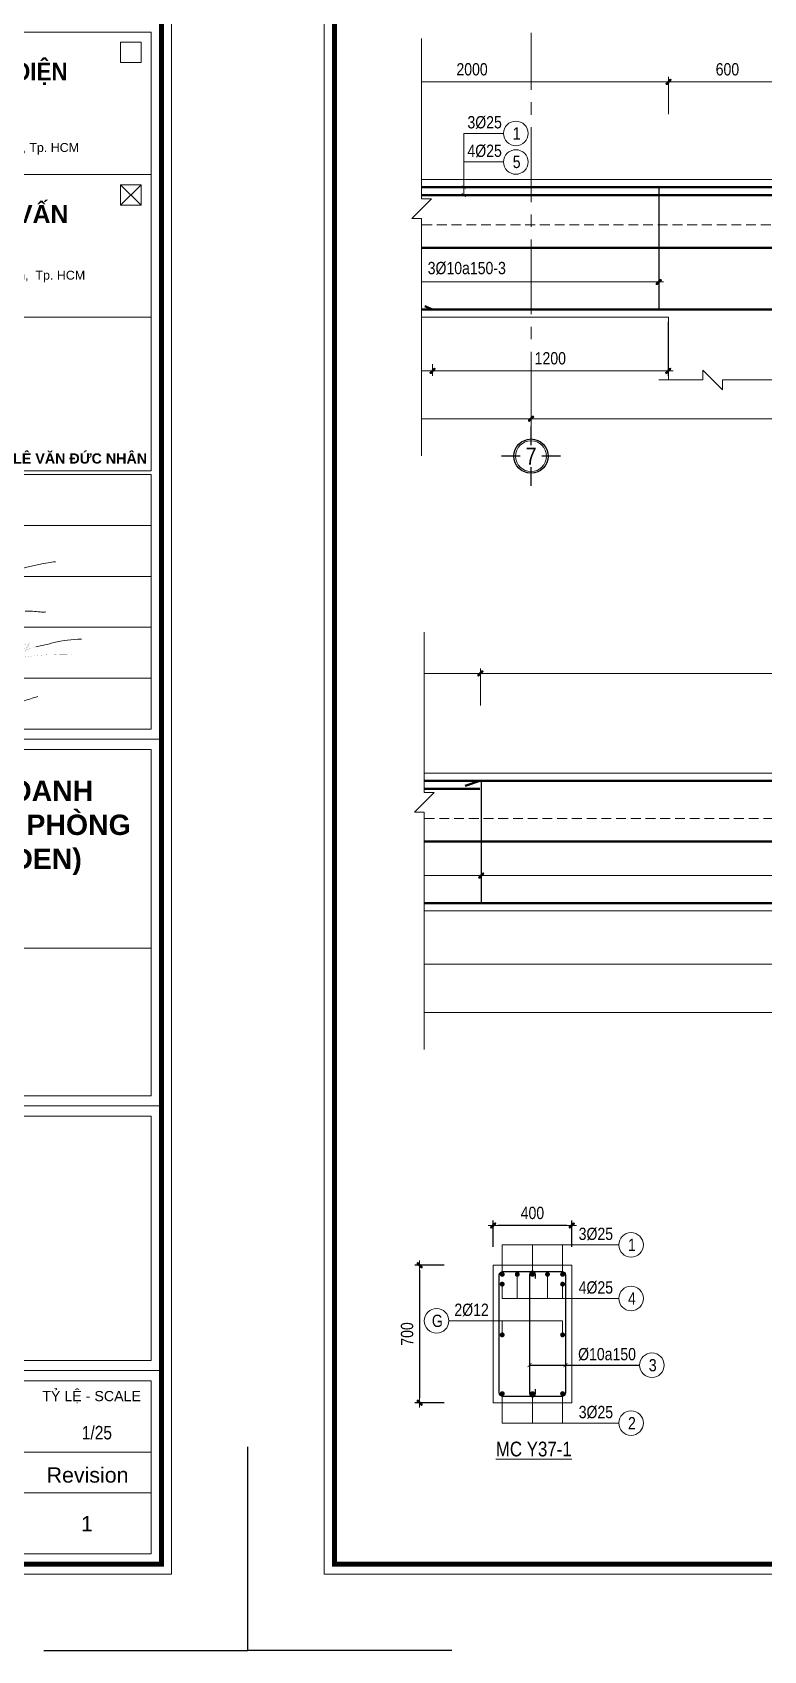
# Model space of a CAD drawing. Header units: millimetres. Extents: x 397144 to 8960116, y 345581 to 674207.
# Drawn here: x 5170583 to 5174307, y 648502 to 656742 of the extents above; entities that cross this region are included whole.
import ezdxf
from ezdxf.enums import TextEntityAlignment as Align
from ezdxf.xclip import XClip

# ---------------------------------------------------------------- set-up
doc = ezdxf.new("R2010")
doc.units = ezdxf.units.MM
doc.header["$XCLIPFRAME"] = 0
doc.header["$PDSIZE"] = -10
for name, pattern in [('CENTER', [2, 1.25, -0.25, 0.25, -0.25]), ('CENTER2', [28.575, 19.05, -3.175, 3.175, -3.175]), ('HIDDEN', [0.375, 0.25, -0.125])]:
    doc.linetypes.add(name, pattern=pattern)
doc.layers.get('0').update_dxf_attribs({"linetype": 'CONTINUOUS'})
doc.layers.get('Defpoints').update_dxf_attribs({"color": 12, "linetype": 'CONTINUOUS'})
for name, color, linetype, lineweight in [('2', 2, 'CONTINUOUS', 20), ('CDAI', 8, 'CONTINUOUS', 30), ('CHG_XX_Khung ten$0$TEXT', 7, 'CONTINUOUS', 15), ('CHUNHO', 7, 'CENTER', 13), ('CTHEP', 2, 'CONTINUOUS', 50), ('DBAO', 3, 'CONTINUOUS', 20), ('DGIONG', 4, 'CONTINUOUS', 13), ('KTH', 150, 'CONTINUOUS', 5), ('Net khuat', 8, 'HIDDEN', 13), ('STICK', 1, 'CONTINUOUS', 9), ('TEXT', 7, 'CONTINUOUS', 15)]:
    doc.layers.add(name, color=color, linetype=linetype, lineweight=lineweight)
doc.layers.add('8', color=8, linetype='CONTINUOUS')
doc.styles.add('CHG_XX_Khung ten$0$A1 BORDER$0$ARIAL', font='arial.ttf')
doc.styles.add('CHG_XX_Khung ten$0$A1 BORDER$0$Arial - Bold', font='arialbd.ttf', dxfattribs={"height": 2.5})
doc.styles.add('CHG_XX_Khung ten$0$arial', font='arial.ttf')
doc.styles.add('CHG_XX_Khung ten$0$Arial - Bold', font='arialbd.ttf')
doc.styles.add('HELVECONDENSE', font='VHELVCN_0.TTF')
doc.styles.add('Star-HelCon', font='VHELVCN_0.TTF')
doc.styles.add('TTP-HelCon', font='VHELVCN_0.TTF')
doc.styles.add('VNI-HELVE-CONDENSE', font='VHELVCN_0.TTF')
doc.dimstyles.new('kc-25', dxfattribs={"dimtxt": 62.5, "dimasz": 20, "dimexe": 20, "dimexo": 50, "dimgap": 25, "dimtad": 3, "dimdec": 0, "dimzin": 0, "dimdsep": 46, "dimtxsty": 'VNI-HELVE-CONDENSE', "dimblk": 'DIM', "dimcen": 2.5, "dimclrd": 256, "dimclre": 154, "dimclrt": 7, "dimaunit": 1, "dimadec": 0, "dimazin": 0, "dimtfac": 1, "dimtdec": 0, "dimtix": 1, "dimtmove": 0, "dimatfit": 3, "dimldrblk": 'DOT', "dimfxl": 1, "dimtolj": 1, "dimtzin": 0, "dimarcsym": 0})
doc.dimstyles.new('TTP-25', dxfattribs={"dimscale": 25, "dimtxt": 2.5, "dimasz": 1, "dimexe": 1, "dimexo": 1, "dimgap": 0.09, "dimtad": 0, "dimdec": 4, "dimrnd": 5, "dimzin": 9, "dimdsep": 46, "dimtxsty": 'TTP-HelCon', "dimblk": 'Stick1', "dimcen": 0.09, "dimdle": 1.5, "dimclrd": 256, "dimclre": 256, "dimclrt": 7, "dimadec": 0, "dimazin": 0, "dimtfac": 1, "dimtdec": 4, "dimtmove": 0, "dimatfit": 3, "dimldrblk": '_ArchTick1', "dimfxl": 1, "dimtvp": 1, "dimtolj": 1, "dimtzin": 0, "dimarcsym": 0})

# ---------------------------------------------------------------- blocks, each defined once
blk = doc.blocks.new('Stick1')
at = {"layer": 'STICK'}
h = blk.add_hatch(color=256, dxfattribs=at)
edge = h.paths.add_edge_path()
edge.add_line((0.3, 0.5), (-0.5, -0.3))
edge.add_arc((-0.4, -0.4), 0.141, 135, 315)
edge.add_line((-0.3, -0.5), (0.5, 0.3))
edge.add_arc((0.4, 0.4), 0.141, 315, 495)
blk.add_line((1, 0), (-1, 0), dxfattribs=at)
blk.add_lwpolyline([(0.3, 0.5), (-0.5, -0.3, 1), (-0.3, -0.5), (0.5, 0.3, 1), (0.3, 0.5, 1)], format="xyb", dxfattribs=at)
blk = doc.blocks.new('*D938')
at = {"layer": 'Defpoints', "color": 0, "ltscale": 500, "transparency": 16777216}
for p in [(5172929.7, 650666.6), (5172929.7, 650533.3), (5173329.7, 650533.3)]:
    blk.add_point(p, dxfattribs=at)
at = {"layer": 'KTH', "lineweight": -2, "ltscale": 500, "transparency": 16777216}
for p, q in [((5172929.7, 650558.3), (5172929.7, 650691.6)), ((5173329.7, 650558.3), (5173329.7, 650691.6)), ((5173304.7, 650666.6), (5172954.7, 650666.6))]:
    blk.add_line(p, q, dxfattribs=at)
at = {"layer": 'KTH', "lineweight": -2, "ltscale": 500, "transparency": 16777216, "xscale": 25, "yscale": 25, "zscale": 25, "rotation": 180}
blk.add_blockref('Stick1', (5172929.7, 650666.6), dxfattribs=at)
at = {"layer": 'KTH', "lineweight": -2, "ltscale": 500, "transparency": 16777216, "xscale": 25, "yscale": 25, "zscale": 25}
blk.add_blockref('Stick1', (5173329.7, 650666.6), dxfattribs=at)
at = {"layer": 'KTH', "color": 7, "ltscale": 500, "transparency": 16777216, "insert": (5173129.7, 650730.4), "char_height": 62.5, "attachment_point": 5, "style": 'TTP-HelCon'}
blk.add_mtext('\\A1;400', dxfattribs=at)
blk = doc.blocks.new('_ArchTick1')
at = {"color": 0, "const_width": 3.81}
blk.add_lwpolyline([(-12.7, -12.7), (12.7, 12.7)], dxfattribs=at)
blk = doc.blocks.new('*D939')
at = {"layer": 'Defpoints', "color": 0, "ltscale": 500, "transparency": 16777216}
for p in [(5172705.2, 650464.3), (5172555.4, 649764.3), (5172705.2, 649764.3)]:
    blk.add_point(p, dxfattribs=at)
at = {"layer": 'KTH', "lineweight": -2, "ltscale": 500, "transparency": 16777216}
for p, q in [((5172680.2, 650464.3), (5172530.4, 650464.3)), ((5172555.4, 650439.3), (5172555.4, 649789.3)), ((5172680.2, 649764.3), (5172530.4, 649764.3))]:
    blk.add_line(p, q, dxfattribs=at)
at = {"layer": 'KTH', "lineweight": -2, "ltscale": 500, "transparency": 16777216, "xscale": 25, "yscale": 25, "zscale": 25}
for p, rotation in [((5172555.4, 650464.3), 90), ((5172555.4, 649764.3), 270)]:
    blk.add_blockref('Stick1', p, dxfattribs=dict(at, rotation=rotation))
at = {"layer": 'KTH', "color": 7, "ltscale": 500, "transparency": 16777216, "insert": (5172491.6, 650114.3), "char_height": 62.5, "attachment_point": 5, "rotation": 90, "style": 'TTP-HelCon'}
blk.add_mtext('\\A1;700', dxfattribs=at)
blk = doc.blocks.new('DIM')
h = blk.add_hatch(color=1)
h.paths.add_polyline_path([(0.49, 0.29, 1), (0.29, 0.49), (-0.19, 0), (0.19, 0)])
h.paths.add_polyline_path([(0.19, 0), (-0.19, 0), (-0.49, -0.29, 1), (-0.29, -0.49)])
at = {"color": 9}
for p, q in [((-0.19, 0), (-1.5, 0)), ((0.19, 0), (1.5, 0))]:
    blk.add_line(p, q, dxfattribs=at)
at = {"color": 1}
for p, q in [((-0.49, -0.29), (0.29, 0.49)), ((-0.29, -0.49), (0.49, 0.29)), ((-0.19, 0), (0.19, 0))]:
    blk.add_line(p, q, dxfattribs=at)
blk.add_arc((-0.39, -0.39), 0.138, 135, 315, dxfattribs=at)
blk = doc.blocks.new('CHG_XX_Khung ten')
for p, q in [((816, 283.93), (820, 287.93)), ((820, 283.93), (816, 287.93)), ((687, 179), (824, 179)), ((687, 107), (824, 107)), ((687, 55), (824, 55))]:
    blk.add_line(p, q)
at = {"linetype": 'Continuous'}
blk.add_line((689, 39), (822, 39), dxfattribs=at)
for points in [[(15, 579), (826, 579), (826, 15), (15, 15)], [(816, 311.93), (820, 311.93), (820, 315.93), (816, 315.93)], [(816, 283.93), (820, 283.93), (820, 287.93), (816, 287.93)]]:
    blk.add_lwpolyline(points, close=True)
at = {"color": 4, "linetype": 'Continuous', "const_width": 1}
blk.add_lwpolyline([(17, 577), (824, 577), (824, 17), (17, 17)], close=True, dxfattribs=at)
at = {"linetype": 'Continuous'}
for points in [[(689, 317.93), (822, 317.93), (822, 289.93), (689, 289.93)], [(689, 289.93), (822, 289.93), (822, 261.93), (689, 261.93)], [(689, 177), (822, 177), (822, 138), (689, 138)], [(689, 109), (822, 109), (822, 138), (689, 138)], [(689, 105), (822, 105), (822, 57), (689, 57)], [(689, 53), (822, 53), (822, 31), (689, 31)], [(822, 19), (689, 19), (689, 31), (822, 31)]]:
    blk.add_lwpolyline(points, close=True, dxfattribs=at)
at = {"color": 9, "linetype": 'Continuous'}
for points in [[(689, 261.93), (822, 261.93), (822, 231.73), (689, 231.73)], [(822, 221), (689, 221), (689, 231), (822, 231)], [(822, 211), (689, 211), (689, 221), (822, 221)], [(822, 201), (689, 201), (689, 211), (822, 211)], [(822, 191), (689, 191), (689, 201), (822, 201)], [(822, 181), (689, 181), (689, 191), (822, 191)]]:
    blk.add_lwpolyline(points, close=True, dxfattribs=at)
blk.add_lwpolyline([(822, 211), (689, 211), (822, 211)], dxfattribs=at)
at = {"color": 1}
blk.add_spline([(785.43, 181.21), (786.17, 181.73), (788.31, 183), (790.34, 184), (791.77, 184.64), (795.08, 185.91), (796.87, 186.5), (799.7, 187.42)], degree=3, dxfattribs=at)
at = {"layer": 'CHG_XX_Khung ten$0$TEXT', "color": 1}
blk.add_lwpolyline([(801.29, 204.04, -0.124137), (800.16, 204.02, 0.028888), (797.25, 204.19, 0.026156)], format="xyb", dxfattribs=at)
at = {"layer": 'CHG_XX_Khung ten$0$TEXT', "color": 1, "const_width": 0.0121}
for points in [[(797.48, 198.09, 0.142769), (797.07, 197.1, 0.220826), (797.29, 196.56, 0.106687), (798.07, 198.16, 0.181562), (797.64, 197.4, -0.039872), (797.25, 196.09, -0.060225), (798.09, 197.69, 0.017174), (797.52, 196.45, -0.149286), (799.3, 197.16)], [(806.31, 195.73, -0.026807), (805.12, 195.66, 0.027369), (800.25, 195.52, 0.022423), (795.26, 194.89, 0.038275), (791.04, 194.04, 0.053272), (785.95, 192.37, 0.118692), (783.44, 190.96)]]:
    blk.add_lwpolyline(points, format="xyb", dxfattribs=at)
at = {"layer": 'CHG_XX_Khung ten$0$TEXT', "color": 1}
for centre, radius, start, end in [((793.37, 230.45), 33.81, 280.1185, 286.3373), ((808.51, 174.85), 23.83, 90.5448, 103.6788)]:
    blk.add_arc(centre, radius, start, end, dxfattribs=at)
blk.add_spline([(786.22, 211.12), (786.28, 210.87), (786.71, 210.78), (801.78, 213.69), (803.18, 213.88)], degree=3, dxfattribs=at)
at = {"layer": 'Defpoints', "color": 1, "ltscale": 2}
for points in [[(40.06, 0), (0, 0), (0, 40)], [(800.94, 0), (841, 0), (841, 40)]]:
    blk.add_lwpolyline(points, dxfattribs=at)
for s, height, style, p in [('LÊ VĂN ĐỨC NHÂN', 2.0073, 'CHG_XX_Khung ten$0$Arial - Bold', (821.19, 234.17)), ('TỶ LỆ - SCALE', 2, 'CHG_XX_Khung ten$0$A1 BORDER$0$ARIAL', (820, 50))]:
    blk.add_text(s, height=height, dxfattribs=dict(style=style)).set_placement(p, align=Align.MIDDLE_RIGHT)
for s, style, p in [('Revision', 'CHG_XX_Khung ten$0$A1 BORDER$0$ARIAL', (809.5, 34.5)), ('1', 'CHG_XX_Khung ten$0$arial', (809.36, 24.93))]:
    blk.add_text(s, height=3, dxfattribs=dict(style=style)).set_placement(p, align=Align.MIDDLE_CENTER)
at = {"ltscale": 10}
for s, insert, char_height, width, attachment_point, style in [('{\\W0.9;CÔNG TY TNHH TVTK CƠ ĐIỆN \\PĐỒNG TÂM}', (739.49, 311.93), 3.5, 76.248, 1, 'CHG_XX_Khung ten$0$A1 BORDER$0$Arial - Bold'), ('\\pt8.75;Địa chỉ: 168 Xô Viết Nghệ Tĩnh, P.21, Q. Bình Thạnh, Tp. HCM \\P\\ptz;Tel: (084.28) 3898 0958', (739.49, 290.93), 1.75, 83.001, 7, 'CHG_XX_Khung ten$0$A1 BORDER$0$ARIAL'), ('CÔNG TY CỔ PHẦN TƯ VẤN \\PXÂY DỰNG NGÔI SAO', (739.49, 283.93), 3.5, 76.248, 1, 'CHG_XX_Khung ten$0$A1 BORDER$0$Arial - Bold'), ('Địa chỉ: 34 Hoàng Quốc Việt, Phường 4, Q. Tân Bình,  Tp. HCM\\PTel: +08-39163980 - Fax : +08-39163980 \\PEmail:  ctyngoisao@gmail.com', (739.49, 262.93), 1.75, 83.001, 7, 'CHG_XX_Khung ten$0$A1 BORDER$0$ARIAL')]:
    blk.add_mtext(s, dxfattribs=dict(at, insert=insert, char_height=char_height, width=width, attachment_point=attachment_point, style=style))
at = {"insert": (755.4, 170.88), "char_height": 4, "width": 159.8745, "attachment_point": 2, "style": 'CHG_XX_Khung ten$0$A1 BORDER$0$Arial - Bold'}
blk.add_mtext('DỰ ÁN ĐẦU TƯ XÂY DỰNG KINH DOANH\\PKHU CHUNG CƯ - THƯƠNG MẠI - VĂN PHÒNG\\P(KHU PHỨC HỢP CÔNG HÒA GARDEN)', dxfattribs=at)
blk = doc.blocks.new('*D8447')
at = {"layer": 'Defpoints', "color": 0, "transparency": 16777216}
for p in [(23464.5, 647.6), (23464.5, 507.6), (25419.5, 565.1)]:
    blk.add_point(p, dxfattribs=at)
at = {"layer": 'KTH', "lineweight": -2, "transparency": 16777216}
for p, q in [((23464.5, 622.6), (23464.5, 482.6)), ((25394.5, 507.6), (23489.5, 507.6)), ((25419.5, 540.1), (25419.5, 482.6))]:
    blk.add_line(p, q, dxfattribs=at)
at = {"layer": 'KTH', "lineweight": -2, "transparency": 16777216, "xscale": 25, "yscale": 25, "zscale": 25, "rotation": 180}
blk.add_blockref('Stick1', (23464.5, 507.6), dxfattribs=at)
at = {"layer": 'KTH', "lineweight": -2, "transparency": 16777216, "xscale": 25, "yscale": 25, "zscale": 25}
blk.add_blockref('Stick1', (25419.5, 507.6), dxfattribs=at)
at = {"layer": 'KTH', "color": 7, "transparency": 16777216, "insert": (24442, 577.5), "char_height": 62.5, "attachment_point": 5, "style": 'TTP-HelCon'}
blk.add_mtext('\\A1;3Þ10a150-3', dxfattribs=at)
blk = doc.blocks.new('*D8449')
at = {"layer": 'Defpoints', "color": 0, "transparency": 16777216}
for p in [(26069.5, 1526.6), (25469.5, 1373.5), (26069.5, 1373.5)]:
    blk.add_point(p, dxfattribs=at)
at = {"layer": 'KTH', "lineweight": -2, "transparency": 16777216}
for p, q in [((25469.5, 1398.5), (25469.5, 1551.6)), ((25494.5, 1526.6), (26044.5, 1526.6)), ((26069.5, 1398.5), (26069.5, 1551.6))]:
    blk.add_line(p, q, dxfattribs=at)
at = {"layer": 'KTH', "lineweight": -2, "transparency": 16777216, "xscale": 25, "yscale": 25, "zscale": 25, "rotation": 180}
blk.add_blockref('Stick1', (25469.5, 1526.6), dxfattribs=at)
at = {"layer": 'KTH', "lineweight": -2, "transparency": 16777216, "xscale": 25, "yscale": 25, "zscale": 25}
blk.add_blockref('Stick1', (26069.5, 1526.6), dxfattribs=at)
at = {"layer": 'KTH', "color": 7, "transparency": 16777216, "insert": (25769.5, 1590.4), "char_height": 62.5, "attachment_point": 5, "style": 'TTP-HelCon'}
blk.add_mtext('\\A1;600', dxfattribs=at)
blk = doc.blocks.new('*D8451')
at = {"layer": 'Defpoints', "color": 0, "transparency": 16777216}
for p in [(35774.5, 647.6), (33819.5, 565.1), (35774.5, 507.6)]:
    blk.add_point(p, dxfattribs=at)
at = {"layer": 'KTH', "lineweight": -2, "transparency": 16777216}
for p, q in [((35774.5, 622.6), (35774.5, 482.6)), ((33819.5, 540.1), (33819.5, 482.6)), ((33844.5, 507.6), (35749.5, 507.6))]:
    blk.add_line(p, q, dxfattribs=at)
at = {"layer": 'KTH', "lineweight": -2, "transparency": 16777216, "xscale": 25, "yscale": 25, "zscale": 25, "rotation": 180}
blk.add_blockref('Stick1', (33819.5, 507.6), dxfattribs=at)
at = {"layer": 'KTH', "lineweight": -2, "transparency": 16777216, "xscale": 25, "yscale": 25, "zscale": 25}
blk.add_blockref('Stick1', (35774.5, 507.6), dxfattribs=at)
at = {"layer": 'KTH', "color": 7, "transparency": 16777216, "insert": (34797, 577.5), "char_height": 62.5, "attachment_point": 5, "style": 'TTP-HelCon'}
blk.add_mtext('\\A1;3Þ10a150-3', dxfattribs=at)
blk = doc.blocks.new('dau truc')
blk.add_circle((0, 0), 180)
at = {"layer": '8'}
for p, q in [((0, 127), (0, 345)), ((-127, 0), (-345, 0)), ((345, 0), (127, 0)), ((0, -345), (0, -127))]:
    blk.add_line(p, q, dxfattribs=at)
blk.add_circle((0, 0), 200, dxfattribs=at)
at = {"layer": 'TEXT', "style": 'HELVECONDENSE'}
blk.add_attdef('A', text='', height=233, dxfattribs=at).set_placement((0, 0), align=Align.MIDDLE)
blk = doc.blocks.new('*D8455')
at = {"layer": 'Defpoints', "color": 0, "transparency": 16777216}
for p in [(25469.5, 1526.5), (23468.5, 1337.5), (25469.5, 1337.5)]:
    blk.add_point(p, dxfattribs=at)
at = {"layer": 'KTH', "lineweight": -2, "transparency": 16777216}
for p, q in [((23468.5, 1362.5), (23468.5, 1551.5)), ((23493.5, 1526.5), (25444.5, 1526.5)), ((25469.5, 1362.5), (25469.5, 1551.5))]:
    blk.add_line(p, q, dxfattribs=at)
at = {"layer": 'KTH', "lineweight": -2, "transparency": 16777216, "xscale": 25, "yscale": 25, "zscale": 25, "rotation": 180}
blk.add_blockref('Stick1', (23468.5, 1526.5), dxfattribs=at)
at = {"layer": 'KTH', "lineweight": -2, "transparency": 16777216, "xscale": 25, "yscale": 25, "zscale": 25}
blk.add_blockref('Stick1', (25469.5, 1526.5), dxfattribs=at)
at = {"layer": 'KTH', "color": 7, "transparency": 16777216, "insert": (24469, 1590.4), "char_height": 62.5, "attachment_point": 5, "style": 'TTP-HelCon'}
blk.add_mtext('\\A1;2000', dxfattribs=at)
blk = doc.blocks.new('*D8459')
at = {"layer": 'Defpoints', "color": 0, "transparency": 16777216}
for p in [(35770.5, 1537.5), (33769.5, 1348.5), (35770.5, 1348.5)]:
    blk.add_point(p, dxfattribs=at)
at = {"layer": 'KTH', "lineweight": -2, "transparency": 16777216}
for p, q in [((33769.5, 1373.5), (33769.5, 1562.5)), ((33794.5, 1537.5), (35745.5, 1537.5)), ((35770.5, 1373.5), (35770.5, 1562.5))]:
    blk.add_line(p, q, dxfattribs=at)
at = {"layer": 'KTH', "lineweight": -2, "transparency": 16777216, "xscale": 25, "yscale": 25, "zscale": 25, "rotation": 180}
blk.add_blockref('Stick1', (33769.5, 1537.5), dxfattribs=at)
at = {"layer": 'KTH', "lineweight": -2, "transparency": 16777216, "xscale": 25, "yscale": 25, "zscale": 25}
blk.add_blockref('Stick1', (35770.5, 1537.5), dxfattribs=at)
at = {"layer": 'KTH', "color": 7, "transparency": 16777216, "insert": (34770, 1601.3), "char_height": 62.5, "attachment_point": 5, "style": 'TTP-HelCon'}
blk.add_mtext('\\A1;2000', dxfattribs=at)
blk = doc.blocks.new('*D8464')
at = {"layer": 'Defpoints', "color": 0, "transparency": 16777216}
for p in [(35774.5, 647.6), (39314.5, 647.6), (39314.5, 507.5)]:
    blk.add_point(p, dxfattribs=at)
at = {"layer": 'KTH', "lineweight": -2, "transparency": 16777216}
for p, q in [((35774.5, 622.6), (35774.5, 482.5)), ((39314.5, 622.6), (39314.5, 482.5)), ((35799.5, 507.5), (39289.5, 507.5))]:
    blk.add_line(p, q, dxfattribs=at)
at = {"layer": 'KTH', "lineweight": -2, "transparency": 16777216, "xscale": 25, "yscale": 25, "zscale": 25, "rotation": 180}
blk.add_blockref('Stick1', (35774.5, 507.5), dxfattribs=at)
at = {"layer": 'KTH', "lineweight": -2, "transparency": 16777216, "xscale": 25, "yscale": 25, "zscale": 25}
blk.add_blockref('Stick1', (39314.5, 507.5), dxfattribs=at)
at = {"layer": 'KTH', "color": 7, "transparency": 16777216, "insert": (37544.5, 577.5), "char_height": 62.5, "attachment_point": 5, "style": 'TTP-HelCon'}
blk.add_mtext('\\A1;3Þ10a200-3', dxfattribs=at)
blk = doc.blocks.new('*D8466')
at = {"layer": 'Defpoints', "color": 0, "transparency": 16777216}
for p in [(39318.5, 1537.5), (35770.5, 1348.5), (39318.5, 1337.5)]:
    blk.add_point(p, dxfattribs=at)
at = {"layer": 'KTH', "lineweight": -2, "transparency": 16777216}
for p, q in [((35770.5, 1373.5), (35770.5, 1562.5)), ((35795.5, 1537.5), (39293.5, 1537.5)), ((39318.5, 1362.5), (39318.5, 1562.5))]:
    blk.add_line(p, q, dxfattribs=at)
at = {"layer": 'KTH', "lineweight": -2, "transparency": 16777216, "xscale": 25, "yscale": 25, "zscale": 25, "rotation": 180}
blk.add_blockref('Stick1', (35770.5, 1537.5), dxfattribs=at)
at = {"layer": 'KTH', "lineweight": -2, "transparency": 16777216, "xscale": 25, "yscale": 25, "zscale": 25}
blk.add_blockref('Stick1', (39318.5, 1537.5), dxfattribs=at)
at = {"layer": 'KTH', "color": 7, "transparency": 16777216, "insert": (37544.5, 1601.3), "char_height": 62.5, "attachment_point": 5, "style": 'TTP-HelCon'}
blk.add_mtext('\\A1;3550', dxfattribs=at)
blk = doc.blocks.new('*D2250')
at = {"layer": 'Defpoints', "color": 0, "transparency": 16777216}
for p in [(5211532.7, 645533.3), (5220632.7, 645533.3), (5220632.7, 645335.4)]:
    blk.add_point(p, dxfattribs=at)
at = {"layer": 'KTH', "lineweight": -2, "transparency": 16777216}
for p, q in [((5211532.7, 645508.3), (5211532.7, 645310.4)), ((5220632.7, 645508.3), (5220632.7, 645310.4)), ((5211557.7, 645335.4), (5220607.7, 645335.4))]:
    blk.add_line(p, q, dxfattribs=at)
at = {"layer": 'KTH', "lineweight": -2, "transparency": 16777216, "xscale": 25, "yscale": 25, "zscale": 25, "rotation": 180}
blk.add_blockref('Stick1', (5211532.7, 645335.4), dxfattribs=at)
at = {"layer": 'KTH', "lineweight": -2, "transparency": 16777216, "xscale": 25, "yscale": 25, "zscale": 25}
blk.add_blockref('Stick1', (5220632.7, 645335.4), dxfattribs=at)
at = {"layer": 'KTH', "color": 7, "transparency": 16777216, "insert": (5216082.7, 645399.2), "char_height": 62.5, "attachment_point": 5, "style": 'TTP-HelCon'}
blk.add_mtext('\\A1;9100', dxfattribs=at)
blk = doc.blocks.new('*D2251')
at = {"layer": 'Defpoints', "color": 0, "transparency": 16777216}
for p in [(5220632.7, 645533.3), (5229432.7, 645432.2), (5229432.7, 645335.4)]:
    blk.add_point(p, dxfattribs=at)
at = {"layer": 'KTH', "lineweight": -2, "transparency": 16777216}
for p, q in [((5220632.7, 645508.3), (5220632.7, 645310.4)), ((5229432.7, 645407.2), (5229432.7, 645310.4)), ((5220657.7, 645335.4), (5229407.7, 645335.4))]:
    blk.add_line(p, q, dxfattribs=at)
at = {"layer": 'KTH', "lineweight": -2, "transparency": 16777216, "xscale": 25, "yscale": 25, "zscale": 25, "rotation": 180}
blk.add_blockref('Stick1', (5220632.7, 645335.4), dxfattribs=at)
at = {"layer": 'KTH', "lineweight": -2, "transparency": 16777216, "xscale": 25, "yscale": 25, "zscale": 25}
blk.add_blockref('Stick1', (5229432.7, 645335.4), dxfattribs=at)
at = {"layer": 'KTH', "color": 7, "transparency": 16777216, "insert": (5225032.7, 645399.2), "char_height": 62.5, "attachment_point": 5, "style": 'TTP-HelCon'}
blk.add_mtext('\\A1;9900', dxfattribs=at)
blk = doc.blocks.new('*D2252')
at = {"layer": 'Defpoints', "color": 0, "transparency": 16777216}
for p in [(5238832.7, 645533.3), (5229432.7, 645432.2), (5238832.7, 645335.4)]:
    blk.add_point(p, dxfattribs=at)
at = {"layer": 'KTH', "lineweight": -2, "transparency": 16777216}
for p, q in [((5238832.7, 645508.3), (5238832.7, 645310.4)), ((5229432.7, 645407.2), (5229432.7, 645310.4)), ((5229457.7, 645335.4), (5238807.7, 645335.4))]:
    blk.add_line(p, q, dxfattribs=at)
at = {"layer": 'KTH', "lineweight": -2, "transparency": 16777216, "xscale": 25, "yscale": 25, "zscale": 25, "rotation": 180}
blk.add_blockref('Stick1', (5229432.7, 645335.4), dxfattribs=at)
at = {"layer": 'KTH', "lineweight": -2, "transparency": 16777216, "xscale": 25, "yscale": 25, "zscale": 25}
blk.add_blockref('Stick1', (5238832.7, 645335.4), dxfattribs=at)
at = {"layer": 'KTH', "color": 7, "transparency": 16777216, "insert": (5234132.7, 645399.2), "char_height": 62.5, "attachment_point": 5, "style": 'TTP-HelCon'}
blk.add_mtext('\\A1;9400', dxfattribs=at)
blk = doc.blocks.new('*D8470')
at = {"layer": 'Defpoints', "color": 0, "transparency": 16777216}
for p in [(25467.5, 329.1), (24267.5, 114.9), (24267.5, 54.9)]:
    blk.add_point(p, dxfattribs=at)
at = {"layer": 'KTH', "lineweight": -2, "transparency": 16777216}
for p, q in [((25467.5, 304.1), (25467.5, 29.9)), ((24267.5, 89.9), (24267.5, 29.9)), ((25442.5, 54.9), (24292.5, 54.9))]:
    blk.add_line(p, q, dxfattribs=at)
at = {"layer": 'KTH', "lineweight": -2, "transparency": 16777216, "xscale": 25, "yscale": 25, "zscale": 25, "rotation": 180}
blk.add_blockref('Stick1', (24267.5, 54.9), dxfattribs=at)
at = {"layer": 'KTH', "lineweight": -2, "transparency": 16777216, "xscale": 25, "yscale": 25, "zscale": 25}
blk.add_blockref('Stick1', (25467.5, 54.9), dxfattribs=at)
at = {"layer": 'KTH', "color": 7, "transparency": 16777216, "insert": (24867.5, 118.8), "char_height": 62.5, "attachment_point": 5, "style": 'TTP-HelCon'}
blk.add_mtext('\\A1;1200', dxfattribs=at)
blk = doc.blocks.new('*D8471')
at = {"layer": 'Defpoints', "color": 0, "transparency": 16777216}
for p in [(18969.5, 114.9), (24267.5, 89.9), (24267.5, 54.9)]:
    blk.add_point(p, dxfattribs=at)
at = {"layer": 'KTH', "lineweight": -2, "transparency": 16777216}
for p, q in [((18969.5, 89.9), (18969.5, 29.9)), ((18994.5, 54.9), (24242.5, 54.9)), ((24267.5, 64.9), (24267.5, 29.9))]:
    blk.add_line(p, q, dxfattribs=at)
at = {"layer": 'KTH', "lineweight": -2, "transparency": 16777216, "xscale": 25, "yscale": 25, "zscale": 25, "rotation": 180}
blk.add_blockref('Stick1', (18969.5, 54.9), dxfattribs=at)
at = {"layer": 'KTH', "lineweight": -2, "transparency": 16777216, "xscale": 25, "yscale": 25, "zscale": 25}
blk.add_blockref('Stick1', (24267.5, 54.9), dxfattribs=at)
at = {"layer": 'KTH', "color": 7, "transparency": 16777216, "insert": (21618.5, 118.8), "char_height": 62.5, "attachment_point": 5, "style": 'TTP-HelCon'}
blk.add_mtext('\\A1;5300', dxfattribs=at)
blk = doc.blocks.new('*D8477')
at = {"layer": 'Defpoints', "color": 0, "transparency": 16777216}
for p in [(34969.5, 117), (40119.5, 92), (40119.5, 57)]:
    blk.add_point(p, dxfattribs=at)
at = {"layer": 'KTH', "lineweight": -2, "transparency": 16777216}
for p, q in [((34969.5, 92), (34969.5, 32)), ((34994.5, 57), (40094.5, 57)), ((40119.5, 67), (40119.5, 32))]:
    blk.add_line(p, q, dxfattribs=at)
at = {"layer": 'KTH', "lineweight": -2, "transparency": 16777216, "xscale": 25, "yscale": 25, "zscale": 25, "rotation": 180}
blk.add_blockref('Stick1', (34969.5, 57), dxfattribs=at)
at = {"layer": 'KTH', "lineweight": -2, "transparency": 16777216, "xscale": 25, "yscale": 25, "zscale": 25}
blk.add_blockref('Stick1', (40119.5, 57), dxfattribs=at)
at = {"layer": 'KTH', "color": 7, "transparency": 16777216, "insert": (37544.5, 120.9), "char_height": 62.5, "attachment_point": 5, "style": 'TTP-HelCon'}
blk.add_mtext('\\A1;5150', dxfattribs=at)
blk = doc.blocks.new('Y-37')
at = {"layer": 'CDAI', "ltscale": 52.5}
for p, q in [((25419.46907, 994.1983), (25419.46907, 364.1983)), ((35774.46647, 994.12616), (35774.46647, 368.15516))]:
    blk.add_line(p, q, dxfattribs=at)
at = {"layer": 'CTHEP'}
for p, q in [((35693.47047, 965.12233), (35768.47047, 990.12233)), ((23468.50855, 950.18514), (28068.47047, 950.18514)), ((31168.50855, 950.18514), (35768.47047, 950.18514)), ((1119.46907, 681.17417), (49858.11137, 681.13827)), ((24267.46907, 368.14495), (24227.97008, 383.83682))]:
    blk.add_line(p, q, dxfattribs=at)
for points in [[(49989.46907, 361.93876), (49989.46907, 990.12597), (171.95451, 990.1847)], [(172.63649, 368.18914), (10138.47515, 368.18041), (10718.3369, 368.1785), (17169.46907, 368.15021), (17743.51458, 368.14833), (49905.53617, 368.12618), (49905.53617, 891.00169)]]:
    blk.add_lwpolyline(points, dxfattribs=at)
at = {"layer": 'DBAO'}
for p, q in [((50019.46907, 1029.07736), (17317.37532, 1029.12513)), ((50667.50865, 1029.08076), (20296.02848, 1029.12513))]:
    blk.add_line(p, q, dxfattribs=at)
for points in [[(17769.47047, 329.12233), (25469.46907, 329.11257)], [(25469.46907, 9.1983), (25469.46907, 329.1983)], [(33769.47047, 329.10129), (41319.46907, 329.09172)]]:
    blk.add_lwpolyline(points, dxfattribs=at)
at = {"layer": 'DGIONG'}
blk.add_lwpolyline([(25419.46907, 9.1983), (25644.46907, 9.1983), (25644.46907, 59.1983), (25744.46907, -40.8017), (25744.46907, 9.1983), (26119.46647, 9.19447)], dxfattribs=at)
for centre in [(24691.91755, 1264.00269), (24691.91755, 1118.70368)]:
    blk.add_circle(centre, 62.5, dxfattribs=at)
at = {"layer": 'Net khuat', "linetype": 'CENTER2', "ltscale": 20}
blk.add_line((24769.46908, -228.29549), (24769.46908, 1777.04716), dxfattribs=at)
at = {"layer": 'Net khuat', "ltscale": 200}
blk.add_lwpolyline([(1769.46647, 329.18456), (1769.46647, 799.18779), (50019.46907, 799.18779)], dxfattribs=at)
at = {"layer": '2', "ltscale": 300}
ref = blk.add_blockref('dau truc', (24769.46908, -379.16002), dxfattribs=dict(at, xscale=0.4367131292819977, yscale=0.4367131292819977, zscale=0.4367131292819977))
ref.add_attrib('A', '7', dxfattribs={"layer": 'TEXT', "height": 87.5, "style": 'HELVECONDENSE'}).set_placement((24769.46908, -379.16002), align=Align.MIDDLE)
at = {"layer": 'TEXT', "style": 'TTP-HelCon'}
for s, p in [('3Þ25', (24445.4075, 1289.85563)), ('4Þ25', (24445.4075, 1144.55663))]:
    blk.add_text(s, height=62.5, dxfattribs=at).set_placement(p)
at = {"layer": 'TEXT', "style": 'Star-HelCon'}
for s, p in [('1', (24696.08422, 1264.00269)), ('5', (24696.08422, 1118.70368))]:
    blk.add_text(s, height=62.5, dxfattribs=at).set_placement(p, align=Align.MIDDLE)
at = {"layer": 'KTH'}
for base, p1, p2, picture, middle in [((25469.46907, 1526.5205), (23468.46907, 1337.51667), (25469.46907, 1337.51667), '*D8455', (24468.96907, 1590.35384)), ((26069.46647, 1526.59264), (25469.46907, 1373.49591), (26069.46647, 1373.49591), '*D8449', (25769.46777, 1590.42597)), ((35770.46647, 1537.49974), (33769.46647, 1348.49591), (35770.46647, 1348.49591), '*D8459', (34769.96647, 1601.33308)), ((39318.46907, 1537.49974), (35770.46647, 1348.49591), (39318.46907, 1337.51667), '*D8466', (37544.46777, 1601.33308)), ((24267.46907, 54.93646), (25467.46907, 329.12233), (24267.46907, 114.88764), '*D8470', (24867.46907, 118.76979))]:
    dim = blk.add_linear_dim(base=base, p1=p1, p2=p2, angle=180, dimstyle='TTP-25', override={"dimtmove": 1}, dxfattribs=at)
    dim.commit()
    dim.dimension.update_dxf_attribs({"geometry": picture, "text_midpoint": middle})
dim = blk.add_linear_dim(base=(23464.46907, 507.62211), p1=(25419.46907, 565.09546), p2=(23464.46907, 647.56698), angle=180, text='3Þ10a150-3', dimstyle='TTP-25', override={"dimtmove": 1}, dxfattribs=at)
dim.commit()
dim.dimension.update_dxf_attribs({"geometry": '*D8447', "text_midpoint": (24441.96907, 577.53877)})
for base, p1, p2, text, picture, middle in [((35774.46647, 507.62211), (33819.46647, 565.09546), (35774.46647, 647.63529), '3Þ10a150-3', '*D8451', (34796.96647, 577.53877)), ((39314.46907, 507.54675), (35774.46647, 647.63529), (39314.46907, 647.56698), '3Þ10a200-3', '*D8464', (37544.46777, 577.46342))]:
    dim = blk.add_linear_dim(base=base, p1=p1, p2=p2, text=text, dimstyle='TTP-25', override={"dimtmove": 1}, dxfattribs=at)
    dim.commit()
    dim.dimension.update_dxf_attribs({"geometry": picture, "text_midpoint": middle})
for base, p1, p2, picture, middle in [((24267.46907, 54.93646), (18969.47047, 114.88764), (24267.46907, 89.88764), '*D8471', (21618.46977, 118.76979)), ((40119.46907, 57.0294), (34969.47047, 116.98057), (40119.46907, 91.98057), '*D8477', (37544.46977, 120.86273))]:
    dim = blk.add_linear_dim(base=base, p1=p1, p2=p2, dimstyle='TTP-25', override={"dimtmove": 1}, dxfattribs=at)
    dim.commit()
    dim.dimension.update_dxf_attribs({"geometry": picture, "text_midpoint": middle})
for base, p1, p2, picture, middle in [((24769.46908, -188.85876), (15669.46908, 9.12425), (24769.46908, 9.12425), '*D2250', (20219.46908, -125.02543)), ((42969.46908, -188.85876), (33569.46908, -92.00758), (42969.46908, 9.12425), '*D2252', (38269.46908, -125.02543))]:
    dim = blk.add_linear_dim(base=base, p1=p1, p2=p2, angle=180, dimstyle='TTP-25', override={"dimtmove": 1}, dxfattribs=at)
    dim.commit()
    dim.dimension.update_dxf_attribs({"geometry": picture, "text_midpoint": middle, "insert": (-5195863.24964, -645524.21167)})
dim = blk.add_linear_dim(base=(33569.46908, -188.85876), p1=(24769.46908, 9.12425), p2=(33569.46908, -92.00758), angle=180, text='9900', dimstyle='TTP-25', override={"dimtmove": 1}, dxfattribs=at)
dim.commit()
dim.dimension.update_dxf_attribs({"geometry": '*D2251', "text_midpoint": (29169.46908, -125.02543), "insert": (-5195863.24964, -645524.21167)})
at = {"layer": 'DGIONG'}
for points in [[(24426.89573, 990.19458), (24426.89547, 1264.00269), (24629.41755, 1264.00269)], [(24426.89538, 950.19458), (24426.89511, 1118.70368), (24629.4172, 1118.70368)]]:
    blk.add_leader(points, dimstyle='kc-25', override={"dimtad": 0, "dimldrblk": 'ArchTick', "dimfxl": 100, "dimarcsym": 1}, dxfattribs=at)

msp = doc.modelspace()

# ---------------------------------------------------------------- linework, layer by layer
at = {"layer": 'CDAI'}
msp.add_lwpolyline([(5172979.65143, 650433.05313), (5173279.65143, 650433.05313, -0.4142135624), (5173298.40143, 650414.30313), (5173298.40143, 649814.30313, -0.4142135624), (5173279.65143, 649795.55313), (5172979.65143, 649795.55313, -0.4142135624), (5172960.90143, 649814.30313), (5172960.90143, 650414.30313, -0.4142135624)], format="xyb", close=True, dxfattribs=at)
msp.add_lwpolyline([(5173144.65143, 650396.13314), (5173144.65143, 650418.05313, 0.4142135624), (5173129.65143, 650433.05313), (5173129.65143, 650433.05313, 0.4142135624), (5173114.65143, 650418.05313), (5173114.65143, 649810.55313, 0.4142135624), (5173129.65143, 649795.55313), (5173129.65143, 649795.55313, 0.4142135624), (5173144.65143, 649810.55313), (5173144.65143, 649832.47312)], format="xyb", dxfattribs=at)
at = {"layer": 'CTHEP', "const_width": 12.5}
for points in [[(5172969.65143, 650418.05313, 1), (5172982.15143, 650418.05313, 1)], [(5173046.52643, 650418.05313, 1), (5173059.02643, 650418.05313, 1)], [(5173123.40143, 650418.05313, 1), (5173135.90143, 650418.05313, 1)], [(5173200.27643, 650418.05313, 1), (5173212.77643, 650418.05313, 1)], [(5173277.15143, 650418.05313, 1), (5173289.65143, 650418.05313, 1)], [(5172969.65143, 650368.05313, 1), (5172982.15143, 650368.05313, 1)], [(5173277.15143, 650368.05313, 1), (5173289.65143, 650368.05313, 1)], [(5172982.15143, 650109.89619, -1), (5172969.65143, 650109.89619, -1)], [(5173289.65143, 650109.89619, -1), (5173277.15143, 650109.89619, -1)], [(5172969.65143, 649810.55313, 1), (5172982.15143, 649810.55313, 1)], [(5173123.40143, 649810.55313, 1), (5173135.90143, 649810.55313, 1)], [(5173277.15143, 649810.55313, 1), (5173289.65143, 649810.55313, 1)]]:
    msp.add_lwpolyline(points, format="xyb", close=True, dxfattribs=at)
at = {"layer": 'DBAO', "flags": 128}
for points in [[(5172929.65143, 650464.30313), (5173329.65143, 650464.30313)], [(5173329.65143, 650464.30313), (5173329.65143, 649764.30313), (5172929.65143, 649764.30313), (5172929.65143, 650464.30313)]]:
    msp.add_lwpolyline(points, dxfattribs=at)
at = {"layer": 'DGIONG'}
for p, q in [((5172975.90143, 650418.05313), (5172975.90143, 650568.05313)), ((5172975.90143, 650568.05313), (5173569.65143, 650568.05313)), ((5173129.65143, 650418.05313), (5173129.65143, 650568.05313)), ((5173283.40143, 650418.05313), (5173283.40143, 650568.05313)), ((5172975.90143, 650295.13237), (5172975.90143, 650368.05313)), ((5173052.77643, 650418.05313), (5173052.77643, 650295.13237)), ((5173206.52643, 650418.05313), (5173206.52643, 650295.13237)), ((5173283.40143, 650295.13237), (5173283.40143, 650368.05313)), ((5172975.90143, 650295.13237), (5173569.65143, 650295.13237)), ((5173283.40143, 650181.27798), (5172703.85391, 650181.27798)), ((5172975.90143, 650109.89619), (5172975.90143, 650181.27798)), ((5173283.40143, 650109.89619), (5173283.40143, 650181.27798)), ((5172975.90143, 649660.55313), (5172975.90143, 649810.55313)), ((5173129.65143, 649660.55313), (5173129.65143, 649810.55313)), ((5173283.40143, 649660.55313), (5173283.40143, 649810.55313)), ((5172975.90143, 649660.55313), (5173569.65143, 649660.55313))]:
    msp.add_line(p, q, dxfattribs=at)
for centre in [(5173632.15143, 650568.05313), (5173632.15143, 650295.13237), (5172641.35391, 650181.27798), (5173738.27145, 649955.40142), (5173632.15143, 649660.55313)]:
    msp.add_circle(centre, 62.5, dxfattribs=at)

# ---------------------------------------------------------------- texts
at = {"layer": 'CHUNHO', "style": 'Star-HelCon'}
msp.add_text('1/25', height=68.75, dxfattribs=at).set_placement((5170911.72248, 649577.45962), align=Align.CENTER)
at = {"layer": 'TEXT', "style": 'TTP-HelCon'}
for s, p in [('3Þ25', (5173365.10976, 650593.05313)), ('4Þ25', (5173365.10976, 650320.13237)), ('2Þ12', (5172732.14558, 650206.27798)), ('Þ10a150', (5173362.33564, 649980.40142)), ('3Þ25', (5173365.3751, 649685.55313))]:
    msp.add_text(s, height=62.5, dxfattribs=at).set_placement(p)
at = {"layer": 'TEXT', "style": 'Star-HelCon'}
for s, p in [('1', (5173636.31809, 650568.05313)), ('4', (5173636.31809, 650295.13237)), ('G', (5172645.52058, 650181.27798)), ('3', (5173742.43812, 649955.40142)), ('2', (5173636.31809, 649660.55313))]:
    msp.add_text(s, height=62.5, dxfattribs=at).set_placement(p, align=Align.MIDDLE)
at = {"layer": 'TEXT', "style": 'TTP-HelCon'}
msp.add_text('%%UMC Y37-1', height=75, dxfattribs=at).set_placement((5173136.53308, 649491.00959), align=Align.CENTER)

# ---------------------------------------------------------------- dimensions: what is measured, and where the dimension line sits
at = {"layer": 'KTH', "ltscale": 500}
dim = msp.add_linear_dim(base=(5172929.65143, 650666.55313), p1=(5173329.65143, 650533.31508), p2=(5172929.65143, 650533.31508), dimstyle='TTP-25', override={"dimtxsty": 'TTP-HelCon'}, dxfattribs=at)
dim.commit()
dim.dimension.update_dxf_attribs({"geometry": '*D938', "text_midpoint": (5173129.65143, 650730.38646)})
dim = msp.add_linear_dim(base=(5172555.39104, 649764.30313), p1=(5172705.22385, 650464.30313), p2=(5172705.22385, 649764.30313), angle=90, dimstyle='TTP-25', override={"dimtxsty": 'TTP-HelCon'}, dxfattribs=at)
dim.commit()
dim.dimension.update_dxf_attribs({"geometry": '*D939', "text_midpoint": (5172491.5577, 650114.30313)})

# ---------------------------------------------------------------- leaders
at = {"layer": 'DGIONG'}
for points in [[(5173114.65143, 649955.40142), (5173492.02145, 649955.40142)], [(5173298.40143, 649955.40142), (5173675.77145, 649955.40142)]]:
    msp.add_leader(points, dimstyle='kc-25', override={"dimtad": 0, "dimldrblk": 'ArchTick', "dimfxl": 100, "dimarcsym": 1}, dxfattribs=at)

# ---------------------------------------------------------------- next in the draw order: block references
at = {"layer": 'KTH', "ltscale": 0.8, "xscale": 25.92478421702978, "yscale": 25.92478421702978, "zscale": 25.92478421702978}
msp.add_blockref('CHG_XX_Khung ten', (5149878.03495, 648501.85593), dxfattribs=at)

# ---------------------------------------------------------------- next in the draw order: block references
msp.add_blockref('CHG_XX_Khung ten', (5171680.77848, 648501.85593), dxfattribs=at)

# ---------------------------------------------------------------- next in the draw order: linework, layer by layer
at = {"layer": 'DGIONG'}
for points in [[(5172564.91209, 656710.51891), (5172564.91209, 655894.02055), (5172614.91209, 655894.02055), (5172514.91209, 655794.02055), (5172564.91209, 655794.02055), (5172564.91209, 654586.32843)], [(5172579.09698, 653687.57328), (5172579.09698, 652871.07492), (5172629.09698, 652871.07492), (5172529.09698, 652771.07492), (5172579.09698, 652771.07492), (5172579.09698, 651563.3828)]]:
    msp.add_lwpolyline(points, dxfattribs=at)

# ---------------------------------------------------------------- next in the draw order: block references
at = {"layer": 'KTH'}
ref = msp.add_blockref('Y-37', (5148353.31066, 654963.63534), dxfattribs=at)
XClip(ref).set_block_clipping_path([(24214.9519791277, -680.1193877168), (36382.772109678, 1780.5019833395)])
ref = msp.add_blockref('Y-37', (5137094.081, 651940.68971), dxfattribs=at)
XClip(ref).set_block_clipping_path([(35486.8958581146, -716.7314408382), (50818.7627240922, 1753.9929457151)])

doc.saveas('drawing.dxf')
